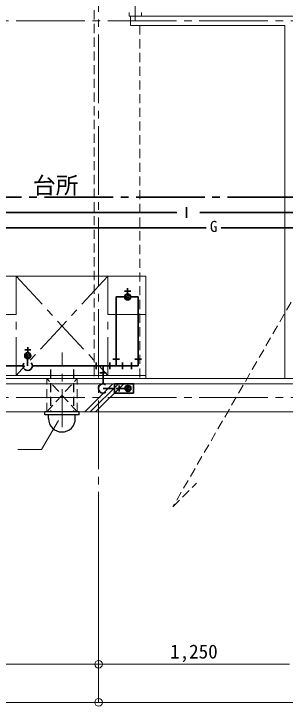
# Model space of a CAD drawing. Units: millimetres at full size, sheet at 1:50; details may follow other scales. Extents: x -9674 to 9699, y -6794 to 6791.
# Drawn here: x -3158 to -1380, y -4463 to 78 of the extents above; entities that cross this region are included whole.
import ezdxf
from ezdxf.enums import TextEntityAlignment as Align

# ---------------------------------------------------------------- set-up
doc = ezdxf.new("R2010")
doc.units = ezdxf.units.MM
doc.header["$LTSCALE"] = 50
doc.header["$PDMODE"] = 32
doc.header["$PDSIZE"] = 50
for name, pattern in [('CHAIN1', [8, 5, -1, 1, -1]), ('CHAIN2', [12, 9, -1, 1, -1]), ('DASHED1', [1.8, 1.2, -0.6])]:
    doc.linetypes.add(name, pattern=pattern)
for name, color, linetype, lineweight in [('1-0_芯', 134, 'CHAIN2', 9), ('1-1_躯体', 134, 'Continuous', 9), ('1-2_間仕切', 134, 'Continuous', 9), ('1-3_建具', 134, 'Continuous', 9), ('1-5_設備', 134, 'Continuous', 9), ('1-7_その他', 134, 'DASHED1', 9), ('1-8_ハッチ', 134, 'Continuous', 9), ('1-B_寸法', 134, 'Continuous', 9), ('1-C_梁', 134, 'DASHED1', 9), ('2-3_建具', 4, 'Continuous', 35), ('2-7_その他', 7, 'Continuous', 25), ('2-9_金物', 1, 'CHAIN2', 35), ('2-A_文字', 6, 'Continuous', 35), ('2-C', 2, 'DASHED1', 25)]:
    doc.layers.add(name, color=color, linetype=linetype, lineweight=lineweight)
doc.layers.add('1-A_文字', color=134, linetype='Continuous')
doc.styles.add('ＭＳ ゴシック', font='')
doc.styles.get('ＭＳ ゴシック').set_extended_font_data('MS Gothic')

msp = doc.modelspace()

# ---------------------------------------------------------------- linework, layer by layer
at = {"layer": '1-0_芯'}
for p, q in [((-2602.5, 4741.87), (-2602.5, -3438.13)), ((-2362.5, 941.87), (-2362.5, 31.87)), ((-8542.5, 31.87), (8067.5, 31.87)), ((-8542.5, -2438.13), (8067.5, -2438.13))]:
    msp.add_line(p, q, dxfattribs=at)
at = {"layer": '1-1_躯体'}
for p, q in [((5707.5, -2348.13), (-6742.5, -2348.13)), ((6207.5, -2533.13), (-7392.5, -2533.13))]:
    msp.add_line(p, q, dxfattribs=at)
at = {"layer": '1-2_間仕切'}
for p, q in [((-2392.5, 61.87), (-2392.5, 1.87)), ((-752.5, 61.87), (-2392.5, 61.87)), ((-2392.5, 1.87), (-1382.5, 1.87)), ((-1382.5, -2313.13), (-1382.5, 1.87))]:
    msp.add_line(p, q, dxfattribs=at)
at = {"layer": '1-3_建具'}
for p, q in [((-2402.5, 61.87), (-2402.5, 86.87)), ((-2322.5, 61.87), (-2402.5, 61.87)), ((-2322.5, 61.87), (-2322.5, 86.87))]:
    msp.add_line(p, q, dxfattribs=at)
at = {"layer": '1-5_設備'}
for p, q in [((-2292.5, -1643.13), (-3382.5, -1643.13)), ((-2292.5, -2313.13), (-2292.5, -1643.13)), ((-2292.5, -2293.13), (-4042.5, -2293.13))]:
    msp.add_line(p, q, dxfattribs=at)
at = {"layer": '1-5_設備', "linetype": 'CHAIN1'}
for p, q in [((-3142.5, -2293.13), (-3142.5, -1643.13)), ((-3142.5, -1643.13), (-2542.5, -2293.13)), ((-2542.5, -1643.13), (-3142.5, -2293.13)), ((-2542.5, -2293.13), (-2542.5, -1643.13)), ((-3142.5, -1893.13), (-3632.5, -1893.13)), ((-2292.5, -1893.13), (-2542.5, -1893.13))]:
    msp.add_line(p, q, dxfattribs=at)
at = {"layer": '1-7_その他', "linetype": 'CHAIN1'}
msp.add_line((-2842.5, -2633.13), (-2842.5, -2143.13), dxfattribs=at)
at = {"layer": '1-7_その他'}
for p, q in [((-2942.5, -2533.13), (-2942.5, -2313.13)), ((-2942.5, -2533.13), (-2742.5, -2313.13)), ((-2742.5, -2533.13), (-2942.5, -2313.13)), ((-2742.5, -2533.13), (-2742.5, -2313.13))]:
    msp.add_line(p, q, dxfattribs=at)
at = {"layer": '1-8_ハッチ'}
for p, q in [((5672.5, -2313.13), (-6707.5, -2313.13)), ((-2693.49, -2533.13), (-2508.49, -2348.13)), ((-2658.13, -2533.13), (-2473.13, -2348.13)), ((-2622.78, -2533.13), (-2437.78, -2348.13))]:
    msp.add_line(p, q, dxfattribs=at)
at = {"layer": '1-B_寸法'}
for p, q in [((-2602.5, -3438.13), (-2602.5, -4438.13)), ((-4042.5, -4188.13), (-2602.5, -4188.13)), ((-2602.5, -4188.13), (-1352.5, -4188.13)), ((-6802.5, -4438.13), (-2602.5, -4438.13)), ((-2602.5, -4438.13), (1897.5, -4438.13))]:
    msp.add_line(p, q, dxfattribs=at)
for p in [(-2602.5, -4188.13), (-2602.5, -4438.13)]:
    msp.add_point(p, dxfattribs=at)
at = {"layer": '1-C_梁'}
for p, q in [((-2632.5, 911.87), (-2632.5, -2313.13)), ((-2332.5, 1.87), (-2332.5, -2313.13))]:
    msp.add_line(p, q, dxfattribs=at)
at = {"layer": '2-3_建具'}
for p, q in [((-3530.98, -1324.78), (-1898.35, -1324.78)), ((-431.85, -1324.78), (-1798.35, -1324.78)), ((-2412.28, -1722.02), (-2412.28, -1758.41)), ((-2392.28, -1740.22), (-2432.28, -1740.22)), ((-2400.06, -1794.25), (-2428.12, -1766.19)), ((-2395.08, -1788.62), (-2422.49, -1761.21)), ((-2392.41, -1780.69), (-2414.56, -1758.54)), ((-2397.1, -1765.39), (-2399.26, -1763.23)), ((-2487.84, -2231.45), (-2487.84, -1778.41)), ((-2487.84, -1778.41), (-2432.28, -1778.41)), ((-2407.17, -1797.75), (-2431.62, -1773.3)), ((-2417.93, -1797.6), (-2431.47, -1784.06)), ((-2392.41, -1778.41), (-2342.68, -1778.41)), ((-2342.68, -2231.45), (-2342.68, -1778.41)), ((-3047.14, -2126.01), (-3087.14, -2126.01)), ((-3067.14, -2107.82), (-3067.14, -2144.21)), ((-3062.02, -2183.54), (-3086.47, -2159.1)), ((-3072.78, -2183.4), (-3086.32, -2169.85)), ((-3054.92, -2180.04), (-3082.97, -2151.99)), ((-3049.94, -2174.42), (-3077.35, -2147.01)), ((-3047.27, -2166.48), (-3069.41, -2144.34)), ((-3051.95, -2151.19), (-3054.12, -2149.02)), ((-3069.41, -2184.08), (-3069.41, -2231.45)), ((-2618.1, -2209.85), (-2618.1, -2253.05)), ((-2529.51, -2209.85), (-2529.51, -2253.05)), ((-2466.24, -2187.16), (-2509.44, -2187.16)), ((-2446.18, -2209.85), (-2446.18, -2253.05)), ((-2386.97, -2209.85), (-2386.97, -2253.05)), ((-2321.08, -2187.16), (-2364.28, -2187.16)), ((-3097.48, -2231.45), (-3530.98, -2231.45)), ((-2342.68, -2231.45), (-3036.8, -2231.45)), ((-2573.8, -2349.04), (-2573.8, -2231.45)), ((-2595.4, -2275.75), (-2552.2, -2275.75)), ((-2466.9, -2359.38), (-2466.9, -2399.38)), ((-2408.23, -2359.51), (-2430.38, -2381.66)), ((-2498.15, -2379.38), (-2573.8, -2379.38)), ((-2486.9, -2379.38), (-2430.51, -2379.38)), ((-2400.3, -2362.18), (-2427.71, -2389.59)), ((-2423.53, -2364.2), (-2425.69, -2366.37)), ((-2394.67, -2367.16), (-2422.73, -2395.22)), ((-2391.17, -2374.27), (-2415.62, -2398.72)), ((-2391.32, -2385.03), (-2404.87, -2398.57))]:
    msp.add_line(p, q, dxfattribs=at)
msp.add_lwpolyline([(-2373.15, -2410.63), (-2373.15, -2348.13), (-2498.15, -2348.13), (-2498.15, -2410.63)], close=True, dxfattribs=at)
for centre in [(-2412.28, -1778.41), (-3067.14, -2164.21), (-2410.51, -2379.38)]:
    msp.add_circle(centre, 20, dxfattribs=at)
for centre, start, end in [((-3067.14, -2231.45), 145.151, 39.51), ((-2573.8, -2379.38), 55.151, 309.51)]:
    msp.add_arc(centre, 30.34, start, end, dxfattribs=at)
at = {"layer": '2-7_その他', "lineweight": 9}
for p in [(-2866.24, -2588.48), (-3131.56, -2780.26)]:
    msp.add_line(p, (-2976.96, -2780.26), dxfattribs=at)
at = {"layer": '2-9_金物'}
msp.add_line((-707.43, -1124.78), (-3430.98, -1124.78), dxfattribs=at)
at = {"layer": '2-A_文字'}
for p, q in [((-2090.89, -1224.78), (-3530.98, -1224.78)), ((-2026.38, -1190.37), (-2026.38, -1259.2)), ((-1938.48, -1224.78), (-607.43, -1224.78))]:
    msp.add_line(p, q, dxfattribs=at)
at = {"layer": '2-C', "color": 7, "lineweight": 9}
for p, q in [((-1205.62, -1579.14), (-2115.66, -3155.37)), ((-2115.66, -3155.37), (-1959.9, -2999.61))]:
    msp.add_line(p, q, dxfattribs=at)
at = {"layer": '2-C'}
for p, q in [((-2917.89, -2254.08), (-2917.89, -2533.13)), ((-2767.89, -2254.08), (-2767.89, -2533.13))]:
    msp.add_line(p, q, dxfattribs=at)
at = {"layer": '2-C', "linetype": 'Continuous'}
for p, q in [((-2955.26, -2553.13), (-2955.26, -2533.13)), ((-2730.26, -2533.13), (-2955.26, -2533.13)), ((-2730.26, -2553.13), (-2730.26, -2533.13)), ((-2730.26, -2553.13), (-2955.26, -2553.13)), ((-2742.76, -2553.13), (-2942.76, -2553.13)), ((-2930.39, -2577.13), (-2930.39, -2553.13)), ((-2755.39, -2577.13), (-2755.39, -2553.13))]:
    msp.add_line(p, q, dxfattribs=at)
msp.add_arc((-2842.89, -2577.13), 87.5, 180, 0, dxfattribs=at)

# ---------------------------------------------------------------- texts
at = {"layer": '1-A_文字', "style": 'ＭＳ ゴシック'}
msp.add_text('台所', height=110, dxfattribs=at).set_placement((-3033.76, -1134.67), align=Align.BOTTOM_LEFT)
at = {"layer": '1-B_寸法', "style": 'ＭＳ ゴシック'}
msp.add_text('1,250', height=91.64, dxfattribs=at).set_placement((-2133.75, -4178.13), align=Align.BOTTOM_LEFT)
at = {"layer": '2-3_建具', "color": 7, "style": 'ＭＳ ゴシック'}
msp.add_text('G', height=73.31, dxfattribs=at).set_placement((-1873.35, -1374.78), align=Align.BOTTOM_LEFT)

doc.saveas('drawing.dxf')
